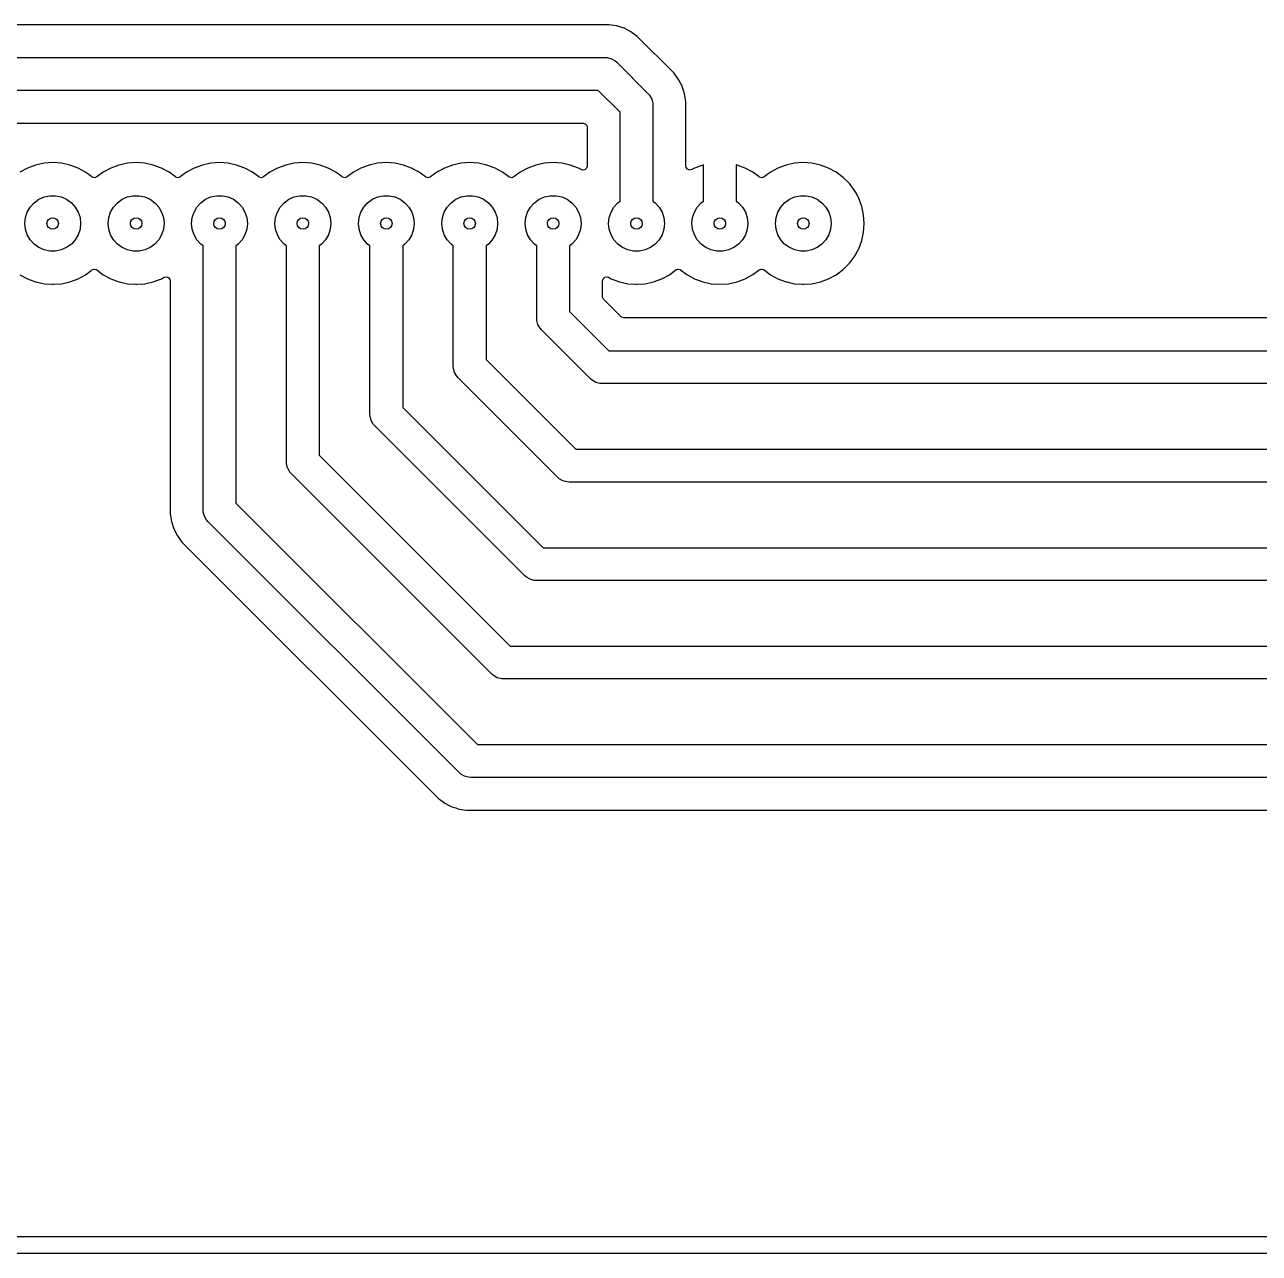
# Model space of a CAD drawing. Extents: x 50 to 210, y -150 to -70.
# Drawn here: x 115.39 to 152.99, y -150 to -112.56 of the extents above; entities that cross this region are included whole.
import ezdxf

# ---------------------------------------------------------------- set-up
doc = ezdxf.new("R2010")
doc.units = 0
doc.layers.add('BLACK', color=7, linetype='CONTINUOUS')

msp = doc.modelspace()

# ---------------------------------------------------------------- linework, layer by layer
at = {"layer": 'BLACK', "linetype": 'CONTINUOUS'}
for p, q in [((133.182092, -112.5635), (85.479157, -112.5635)), ((133.182097, -112.5635), (133.182092, -112.5635)), ((133.415368, -112.600446), (133.182097, -112.5635)), ((133.639996, -112.673433), (133.415368, -112.600446)), ((133.776424, -112.742947), (133.639996, -112.673433)), ((133.850434, -112.780657), (133.776424, -112.742947)), ((134.04151, -112.919483), (133.850434, -112.780657)), ((135.164517, -114.04249), (134.04151, -112.919483)), ((85.015862, -113.564), (133.064, -113.564)), ((133.064, -113.564), (133.129248, -113.568277)), ((133.129248, -113.568277), (133.129263, -113.568277)), ((133.129263, -113.568277), (133.255342, -113.60206)), ((133.255342, -113.60206), (133.368381, -113.667323)), ((133.368381, -113.667323), (133.368396, -113.667338)), ((133.368396, -113.667338), (133.417553, -113.710447)), ((133.417553, -113.710447), (134.373553, -114.666446)), ((135.303343, -114.233566), (135.164517, -114.04249)), ((135.406027, -114.435096), (135.303343, -114.233566)), ((132.856894, -114.564), (85.015862, -114.564)), ((133.52, -115.227106), (132.856894, -114.564)), ((134.373553, -114.666446), (134.416668, -114.71561)), ((135.410569, -114.44401), (135.406027, -114.435096)), ((135.461513, -114.600801), (135.410569, -114.44401)), ((135.474247, -114.639992), (135.461513, -114.600801)), ((135.483553, -114.668632), (135.474247, -114.639992)), ((135.483553, -114.668635), (135.483553, -114.668632)), ((135.5205, -114.901902), (135.483553, -114.668635)), ((134.416668, -114.71561), (134.416677, -114.715619)), ((134.416677, -114.715619), (134.48194, -114.828658)), ((134.48194, -114.828658), (134.515723, -114.954737)), ((134.515723, -114.954737), (134.515723, -114.954752)), ((134.515723, -114.954752), (134.52, -115.02)), ((134.52, -115.02), (134.52, -117.938368)), ((135.5205, -116.870786), (135.5205, -114.901902)), ((133.52, -117.938368), (133.52, -115.227106)), ((86.295499, -115.5645), (132.391111, -115.5645)), ((132.391111, -115.5645), (132.45815, -115.584185)), ((132.45815, -115.584185), (132.478792, -115.600819)), ((132.478792, -115.600819), (132.483181, -115.605208)), ((132.483181, -115.605208), (132.516666, -115.666531)), ((132.516666, -115.666531), (132.5195, -115.692889)), ((132.5195, -115.692889), (132.5195, -116.870216)), ((115.469305, -116.932428), (115.236994, -117.05928)), ((115.469309, -116.932426), (115.469305, -116.932428)), ((115.717326, -116.839921), (115.469309, -116.932426)), ((115.975965, -116.783658), (115.717326, -116.839921)), ((115.975972, -116.783657), (115.975965, -116.783658)), ((116.239999, -116.764773), (115.975972, -116.783657)), ((116.240001, -116.764773), (116.239999, -116.764773)), ((116.504027, -116.783657), (116.240001, -116.764773)), ((116.504034, -116.783658), (116.504027, -116.783657)), ((116.762673, -116.839921), (116.504034, -116.783658)), ((117.01069, -116.932426), (116.762673, -116.839921)), ((117.010694, -116.932428), (117.01069, -116.932426)), ((117.243005, -117.05928), (117.010694, -116.932428)), ((118.009305, -116.932428), (117.776994, -117.05928)), ((118.009309, -116.932426), (118.009305, -116.932428)), ((118.257326, -116.839921), (118.009309, -116.932426)), ((118.515965, -116.783658), (118.257326, -116.839921)), ((118.515972, -116.783657), (118.515965, -116.783658)), ((118.779999, -116.764773), (118.515972, -116.783657)), ((118.780001, -116.764773), (118.779999, -116.764773)), ((119.044027, -116.783657), (118.780001, -116.764773)), ((119.044034, -116.783658), (119.044027, -116.783657)), ((119.302673, -116.839921), (119.044034, -116.783658)), ((119.55069, -116.932426), (119.302673, -116.839921)), ((119.550694, -116.932428), (119.55069, -116.932426)), ((119.783005, -117.05928), (119.550694, -116.932428)), ((120.549305, -116.932428), (120.316994, -117.05928)), ((120.549309, -116.932426), (120.549305, -116.932428)), ((120.797326, -116.839921), (120.549309, -116.932426)), ((121.055965, -116.783658), (120.797326, -116.839921)), ((121.055972, -116.783657), (121.055965, -116.783658)), ((121.319999, -116.764773), (121.055972, -116.783657)), ((121.320001, -116.764773), (121.319999, -116.764773)), ((121.584027, -116.783657), (121.320001, -116.764773)), ((121.584034, -116.783658), (121.584027, -116.783657)), ((121.842673, -116.839921), (121.584034, -116.783658)), ((122.09069, -116.932426), (121.842673, -116.839921)), ((122.090694, -116.932428), (122.09069, -116.932426)), ((122.323005, -117.05928), (122.090694, -116.932428)), ((123.089305, -116.932428), (122.856994, -117.05928)), ((123.089309, -116.932426), (123.089305, -116.932428)), ((123.337326, -116.839921), (123.089309, -116.932426)), ((123.595965, -116.783658), (123.337326, -116.839921)), ((123.595972, -116.783657), (123.595965, -116.783658)), ((123.859999, -116.764773), (123.595972, -116.783657)), ((123.860001, -116.764773), (123.859999, -116.764773)), ((124.124027, -116.783657), (123.860001, -116.764773)), ((124.124034, -116.783658), (124.124027, -116.783657)), ((124.382673, -116.839921), (124.124034, -116.783658)), ((124.63069, -116.932426), (124.382673, -116.839921)), ((124.630694, -116.932428), (124.63069, -116.932426)), ((124.863005, -117.05928), (124.630694, -116.932428)), ((125.629305, -116.932428), (125.396994, -117.05928)), ((125.629309, -116.932426), (125.629305, -116.932428)), ((125.877326, -116.839921), (125.629309, -116.932426)), ((126.135965, -116.783658), (125.877326, -116.839921)), ((126.135972, -116.783657), (126.135965, -116.783658)), ((126.399999, -116.764773), (126.135972, -116.783657)), ((126.400001, -116.764773), (126.399999, -116.764773)), ((126.664027, -116.783657), (126.400001, -116.764773)), ((126.664034, -116.783658), (126.664027, -116.783657)), ((126.922673, -116.839921), (126.664034, -116.783658)), ((127.17069, -116.932426), (126.922673, -116.839921)), ((127.170694, -116.932428), (127.17069, -116.932426)), ((127.403005, -117.05928), (127.170694, -116.932428)), ((128.169305, -116.932428), (127.936994, -117.05928)), ((128.169309, -116.932426), (128.169305, -116.932428)), ((128.417326, -116.839921), (128.169309, -116.932426)), ((128.675965, -116.783658), (128.417326, -116.839921)), ((128.675972, -116.783657), (128.675965, -116.783658)), ((128.939999, -116.764773), (128.675972, -116.783657)), ((128.940001, -116.764773), (128.939999, -116.764773)), ((129.204027, -116.783657), (128.940001, -116.764773)), ((129.204034, -116.783658), (129.204027, -116.783657)), ((129.462673, -116.839921), (129.204034, -116.783658)), ((129.71069, -116.932426), (129.462673, -116.839921)), ((129.710694, -116.932428), (129.71069, -116.932426)), ((129.943005, -117.05928), (129.710694, -116.932428)), ((130.709305, -116.932428), (130.476994, -117.05928)), ((130.709309, -116.932426), (130.709305, -116.932428)), ((130.957326, -116.839921), (130.709309, -116.932426)), ((131.215965, -116.783658), (130.957326, -116.839921)), ((131.215972, -116.783657), (131.215965, -116.783658)), ((131.479999, -116.764773), (131.215972, -116.783657)), ((131.480001, -116.764773), (131.479999, -116.764773)), ((131.744027, -116.783657), (131.480001, -116.764773)), ((131.744034, -116.783658), (131.744027, -116.783657)), ((132.002673, -116.839921), (131.744034, -116.783658)), ((132.25069, -116.932426), (132.002673, -116.839921)), ((132.336074, -116.979049), (132.25069, -116.932426)), ((132.499815, -116.937255), (132.447011, -116.98301)), ((132.5195, -116.870216), (132.499815, -116.937255)), ((135.528318, -116.914119), (135.5205, -116.870786)), ((135.570189, -116.970053), (135.528318, -116.914119)), ((135.789512, -116.932884), (135.703927, -116.979618)), ((136.037471, -116.8404), (135.789512, -116.932884)), ((136.06, -116.835499), (136.037471, -116.8404)), ((136.06, -117.938368), (136.06, -116.835499)), ((137.082528, -116.8404), (137.06, -116.835499)), ((137.06, -116.835499), (137.06, -117.938368)), ((137.330487, -116.932884), (137.082528, -116.8404)), ((137.562735, -117.059701), (137.330486, -116.932884)), ((137.330486, -116.932884), (137.330487, -116.932884)), ((138.329305, -116.932428), (138.096994, -117.05928)), ((138.329309, -116.932426), (138.329305, -116.932428)), ((138.577326, -116.839921), (138.329309, -116.932426)), ((138.835965, -116.783658), (138.577326, -116.839921)), ((138.835972, -116.783657), (138.835965, -116.783658)), ((139.099999, -116.764773), (138.835972, -116.783657)), ((139.100001, -116.764773), (139.099999, -116.764773)), ((139.364027, -116.783657), (139.100001, -116.764773)), ((139.364034, -116.783658), (139.364027, -116.783657)), ((139.622673, -116.839921), (139.364034, -116.783658)), ((139.87069, -116.932426), (139.622673, -116.839921)), ((139.870694, -116.932428), (139.87069, -116.932426)), ((140.103005, -117.05928), (139.870694, -116.932428)), ((117.243013, -117.059285), (117.243005, -117.05928)), ((117.43569, -117.20352), (117.243013, -117.059285)), ((117.450573, -117.213085), (117.43569, -117.20352)), ((117.518845, -117.227937), (117.450573, -117.213085)), ((117.58431, -117.20352), (117.518845, -117.227937)), ((117.776986, -117.059285), (117.58431, -117.20352)), ((117.776994, -117.05928), (117.776986, -117.059285)), ((119.783013, -117.059285), (119.783005, -117.05928)), ((119.97569, -117.20352), (119.783013, -117.059285)), ((119.990573, -117.213085), (119.97569, -117.20352)), ((120.058845, -117.227937), (119.990573, -117.213085)), ((120.12431, -117.20352), (120.058845, -117.227937)), ((120.316986, -117.059285), (120.12431, -117.20352)), ((120.316994, -117.05928), (120.316986, -117.059285)), ((122.323013, -117.059285), (122.323005, -117.05928)), ((122.51569, -117.20352), (122.323013, -117.059285)), ((122.530573, -117.213085), (122.51569, -117.20352)), ((122.598845, -117.227937), (122.530573, -117.213085)), ((122.66431, -117.20352), (122.598845, -117.227937)), ((122.856986, -117.059285), (122.66431, -117.20352)), ((122.856994, -117.05928), (122.856986, -117.059285)), ((124.863013, -117.059285), (124.863005, -117.05928)), ((125.05569, -117.20352), (124.863013, -117.059285)), ((125.070573, -117.213085), (125.05569, -117.20352)), ((125.138845, -117.227937), (125.070573, -117.213085)), ((125.20431, -117.20352), (125.138845, -117.227937)), ((125.396986, -117.059285), (125.20431, -117.20352)), ((125.396994, -117.05928), (125.396986, -117.059285)), ((127.403013, -117.059285), (127.403005, -117.05928)), ((127.59569, -117.20352), (127.403013, -117.059285)), ((127.610573, -117.213085), (127.59569, -117.20352)), ((127.678845, -117.227937), (127.610573, -117.213085)), ((127.74431, -117.20352), (127.678845, -117.227937)), ((127.936986, -117.059285), (127.74431, -117.20352)), ((127.936994, -117.05928), (127.936986, -117.059285)), ((129.943013, -117.059285), (129.943005, -117.05928)), ((130.13569, -117.20352), (129.943013, -117.059285)), ((130.150573, -117.213085), (130.13569, -117.20352)), ((130.218845, -117.227937), (130.150573, -117.213085)), ((130.28431, -117.20352), (130.218845, -117.227937)), ((130.476986, -117.059285), (130.28431, -117.20352)), ((130.476994, -117.05928), (130.476986, -117.059285)), ((132.377853, -116.992954), (132.336074, -116.979049)), ((132.447011, -116.98301), (132.377853, -116.992954)), ((135.635654, -116.99447), (135.570189, -116.970053)), ((135.703927, -116.979618), (135.635654, -116.99447)), ((137.562736, -117.059702), (137.562735, -117.059701)), ((137.755272, -117.203833), (137.562736, -117.059702)), ((137.770156, -117.213398), (137.755272, -117.203833)), ((137.838429, -117.22825), (137.770156, -117.213398)), ((137.903893, -117.203833), (137.838429, -117.22825)), ((138.096986, -117.059285), (137.903893, -117.203833)), ((138.096994, -117.05928), (138.096986, -117.059285)), ((140.103013, -117.059285), (140.103005, -117.05928)), ((140.314907, -117.217906), (140.103013, -117.059285)), ((140.314925, -117.217922), (140.314907, -117.217906)), ((140.502077, -117.405074), (140.314925, -117.217922)), ((140.502093, -117.405092), (140.502077, -117.405074)), ((140.660714, -117.616986), (140.502093, -117.405092)), ((140.660719, -117.616994), (140.660714, -117.616986)), ((140.695895, -117.681415), (140.660719, -117.616994)), ((140.787574, -117.849311), (140.695895, -117.681415)), ((115.552336, -118.120383), (115.671239, -117.988327)), ((115.671239, -117.988327), (115.815, -117.883878)), ((115.815, -117.883878), (115.977336, -117.811602)), ((115.977336, -117.811602), (116.151151, -117.774656)), ((116.151151, -117.774656), (116.328849, -117.774656)), ((116.328849, -117.774656), (116.502664, -117.811602)), ((116.502664, -117.811602), (116.665, -117.883878)), ((116.665, -117.883878), (116.808761, -117.988327)), ((116.808761, -117.988327), (116.927664, -118.120383)), ((118.092336, -118.120383), (118.211239, -117.988327)), ((118.211239, -117.988327), (118.355, -117.883878)), ((118.355, -117.883878), (118.517336, -117.811602)), ((118.517336, -117.811602), (118.691151, -117.774656)), ((118.691151, -117.774656), (118.868849, -117.774656)), ((118.868849, -117.774656), (119.042664, -117.811602)), ((119.042664, -117.811602), (119.205, -117.883878)), ((119.205, -117.883878), (119.348761, -117.988327)), ((119.348761, -117.988327), (119.467664, -118.120383)), ((120.632336, -118.120383), (120.751239, -117.988327)), ((120.751239, -117.988327), (120.895, -117.883878)), ((120.895, -117.883878), (121.057336, -117.811602)), ((121.057336, -117.811602), (121.231151, -117.774656)), ((121.231151, -117.774656), (121.408849, -117.774656)), ((121.408849, -117.774656), (121.582664, -117.811602)), ((121.582664, -117.811602), (121.745, -117.883878)), ((121.745, -117.883878), (121.888761, -117.988327)), ((121.888761, -117.988327), (122.007664, -118.120383)), ((123.172336, -118.120383), (123.291239, -117.988327)), ((123.291239, -117.988327), (123.435, -117.883878)), ((123.435, -117.883878), (123.597336, -117.811602)), ((123.597336, -117.811602), (123.771151, -117.774656)), ((123.771151, -117.774656), (123.948849, -117.774656)), ((123.948849, -117.774656), (124.122664, -117.811602)), ((124.122664, -117.811602), (124.285, -117.883878)), ((124.285, -117.883878), (124.428761, -117.988327)), ((124.428761, -117.988327), (124.547664, -118.120383)), ((125.712336, -118.120383), (125.831239, -117.988327)), ((125.831239, -117.988327), (125.975, -117.883878)), ((125.975, -117.883878), (126.137336, -117.811602)), ((126.137336, -117.811602), (126.311151, -117.774656)), ((126.311151, -117.774656), (126.488849, -117.774656)), ((126.488849, -117.774656), (126.662664, -117.811602)), ((126.662664, -117.811602), (126.825, -117.883878)), ((126.825, -117.883878), (126.968761, -117.988327)), ((126.968761, -117.988327), (127.087664, -118.120383)), ((128.252336, -118.120383), (128.371239, -117.988327)), ((128.371239, -117.988327), (128.515, -117.883878)), ((128.515, -117.883878), (128.677336, -117.811602)), ((128.677336, -117.811602), (128.851151, -117.774656)), ((128.851151, -117.774656), (129.028849, -117.774656)), ((129.028849, -117.774656), (129.202664, -117.811602)), ((129.202664, -117.811602), (129.365, -117.883878)), ((129.365, -117.883878), (129.508761, -117.988327)), ((129.508761, -117.988327), (129.627664, -118.120383)), ((130.792336, -118.120383), (130.911239, -117.988327)), ((130.911239, -117.988327), (131.055, -117.883878)), ((131.055, -117.883878), (131.217336, -117.811602)), ((131.217336, -117.811602), (131.391151, -117.774656)), ((131.391151, -117.774656), (131.568849, -117.774656)), ((131.568849, -117.774656), (131.742664, -117.811602)), ((131.742664, -117.811602), (131.905, -117.883878)), ((131.905, -117.883878), (132.048761, -117.988327)), ((132.048761, -117.988327), (132.167664, -118.120383)), ((133.332336, -118.120383), (133.451239, -117.988327)), ((133.451239, -117.988327), (133.52, -117.938368)), ((134.52, -117.938368), (134.588761, -117.988327)), ((134.588761, -117.988327), (134.707664, -118.120383)), ((135.872336, -118.120383), (135.991239, -117.988327)), ((135.991239, -117.988327), (136.06, -117.938368)), ((137.06, -117.938368), (137.128761, -117.988327)), ((137.128761, -117.988327), (137.247664, -118.120383)), ((138.412336, -118.120383), (138.531239, -117.988327)), ((138.531239, -117.988327), (138.675, -117.883878)), ((138.675, -117.883878), (138.837336, -117.811602)), ((138.837336, -117.811602), (139.011151, -117.774656)), ((139.011151, -117.774656), (139.188849, -117.774656)), ((139.188849, -117.774656), (139.362664, -117.811602)), ((139.362664, -117.811602), (139.525, -117.883878)), ((139.525, -117.883878), (139.668761, -117.988327)), ((139.668761, -117.988327), (139.787664, -118.120383)), ((140.865189, -118.057407), (140.787574, -117.849311)), ((140.880078, -118.097326), (140.865189, -118.057407)), ((115.408575, -118.443275), (115.463486, -118.274274)), ((115.463486, -118.274274), (115.552336, -118.120383)), ((116.927664, -118.120383), (117.016514, -118.274274)), ((117.016514, -118.274274), (117.071425, -118.443275)), ((117.948575, -118.443275), (118.003486, -118.274274)), ((118.003486, -118.274274), (118.092336, -118.120383)), ((119.467664, -118.120383), (119.556514, -118.274274)), ((119.556514, -118.274274), (119.611425, -118.443275)), ((120.488575, -118.443275), (120.543486, -118.274274)), ((120.543486, -118.274274), (120.632336, -118.120383)), ((122.007664, -118.120383), (122.096514, -118.274274)), ((122.096514, -118.274274), (122.151425, -118.443275)), ((123.028575, -118.443275), (123.083486, -118.274274)), ((123.083486, -118.274274), (123.172336, -118.120383)), ((124.547664, -118.120383), (124.636514, -118.274274)), ((124.636514, -118.274274), (124.691425, -118.443275)), ((125.568575, -118.443275), (125.623486, -118.274274)), ((125.623486, -118.274274), (125.712336, -118.120383)), ((127.087664, -118.120383), (127.176514, -118.274274)), ((127.176514, -118.274274), (127.231425, -118.443275)), ((128.108575, -118.443275), (128.163486, -118.274274)), ((128.163486, -118.274274), (128.252336, -118.120383)), ((129.627664, -118.120383), (129.716514, -118.274274)), ((129.716514, -118.274274), (129.771425, -118.443275)), ((130.648575, -118.443275), (130.703486, -118.274274)), ((130.703486, -118.274274), (130.792336, -118.120383)), ((132.167664, -118.120383), (132.256514, -118.274274)), ((132.256514, -118.274274), (132.311425, -118.443275)), ((133.188575, -118.443275), (133.243486, -118.274274)), ((133.243486, -118.274274), (133.332336, -118.120383)), ((134.707664, -118.120383), (134.796514, -118.274274)), ((134.796514, -118.274274), (134.851425, -118.443275)), ((135.728575, -118.443275), (135.783486, -118.274274)), ((135.783486, -118.274274), (135.872336, -118.120383)), ((137.247664, -118.120383), (137.336514, -118.274274)), ((137.336514, -118.274274), (137.391425, -118.443275)), ((138.268575, -118.443275), (138.323486, -118.274274)), ((138.323486, -118.274274), (138.412336, -118.120383)), ((139.787664, -118.120383), (139.876514, -118.274274)), ((139.876514, -118.274274), (139.931425, -118.443275)), ((140.892423, -118.154075), (140.880078, -118.097326)), ((140.936343, -118.355974), (140.892423, -118.154075)), ((140.955227, -118.62), (140.936343, -118.355974)), ((115.39, -118.62), (115.408575, -118.443275)), ((115.408575, -118.796725), (115.39, -118.62)), ((115.463486, -118.965726), (115.408575, -118.796725)), ((117.071425, -118.796725), (117.016514, -118.965726)), ((117.071425, -118.443275), (117.09, -118.62)), ((117.09, -118.62), (117.071425, -118.796725)), ((117.93, -118.62), (117.948575, -118.443275)), ((117.948575, -118.796725), (117.93, -118.62)), ((118.003486, -118.965726), (117.948575, -118.796725)), ((119.611425, -118.796725), (119.556514, -118.965726)), ((119.611425, -118.443275), (119.63, -118.62)), ((119.63, -118.62), (119.611425, -118.796725)), ((120.47, -118.62), (120.488575, -118.443275)), ((120.488575, -118.796725), (120.47, -118.62)), ((120.543486, -118.965726), (120.488575, -118.796725)), ((122.151425, -118.796725), (122.096514, -118.965726)), ((122.151425, -118.443275), (122.17, -118.62)), ((122.17, -118.62), (122.151425, -118.796725)), ((123.01, -118.62), (123.028575, -118.443275)), ((123.028575, -118.796725), (123.01, -118.62)), ((123.083486, -118.965726), (123.028575, -118.796725)), ((124.691425, -118.796725), (124.636514, -118.965726)), ((124.691425, -118.443275), (124.71, -118.62)), ((124.71, -118.62), (124.691425, -118.796725)), ((125.55, -118.62), (125.568575, -118.443275)), ((125.568575, -118.796725), (125.55, -118.62)), ((125.623486, -118.965726), (125.568575, -118.796725)), ((127.231425, -118.796725), (127.176514, -118.965726)), ((127.231425, -118.443275), (127.25, -118.62)), ((127.25, -118.62), (127.231425, -118.796725)), ((128.09, -118.62), (128.108575, -118.443275)), ((128.108575, -118.796725), (128.09, -118.62)), ((128.163486, -118.965726), (128.108575, -118.796725)), ((129.771425, -118.796725), (129.716514, -118.965726)), ((129.771425, -118.443275), (129.79, -118.62)), ((129.79, -118.62), (129.771425, -118.796725)), ((130.63, -118.62), (130.648575, -118.443275)), ((130.648575, -118.796725), (130.63, -118.62)), ((130.703486, -118.965726), (130.648575, -118.796725)), ((132.311425, -118.796725), (132.256514, -118.965726)), ((132.311425, -118.443275), (132.33, -118.62)), ((132.33, -118.62), (132.311425, -118.796725)), ((133.17, -118.62), (133.188575, -118.443275)), ((133.188575, -118.796725), (133.17, -118.62)), ((133.243486, -118.965726), (133.188575, -118.796725)), ((134.851425, -118.796725), (134.796514, -118.965726)), ((134.851425, -118.443275), (134.87, -118.62)), ((134.87, -118.62), (134.851425, -118.796725)), ((135.71, -118.62), (135.728575, -118.443275)), ((135.728575, -118.796725), (135.71, -118.62)), ((135.783486, -118.965726), (135.728575, -118.796725)), ((137.391425, -118.796725), (137.336514, -118.965726)), ((137.391425, -118.443275), (137.41, -118.62)), ((137.41, -118.62), (137.391425, -118.796725)), ((138.25, -118.62), (138.268575, -118.443275)), ((138.268575, -118.796725), (138.25, -118.62)), ((138.323486, -118.965726), (138.268575, -118.796725)), ((139.931425, -118.796725), (139.876514, -118.965726)), ((139.931425, -118.443275), (139.95, -118.62)), ((139.95, -118.62), (139.931425, -118.796725)), ((140.936343, -118.884026), (140.955227, -118.62)), ((115.552336, -119.119617), (115.463486, -118.965726)), ((115.671239, -119.251673), (115.552336, -119.119617)), ((116.927664, -119.119617), (116.808761, -119.251673)), ((117.016514, -118.965726), (116.927664, -119.119617)), ((118.092336, -119.119617), (118.003486, -118.965726)), ((118.211239, -119.251673), (118.092336, -119.119617)), ((119.467664, -119.119617), (119.348761, -119.251673)), ((119.556514, -118.965726), (119.467664, -119.119617)), ((120.632336, -119.119617), (120.543486, -118.965726)), ((120.751239, -119.251673), (120.632336, -119.119617)), ((122.007664, -119.119617), (121.888761, -119.251673)), ((122.096514, -118.965726), (122.007664, -119.119617)), ((123.172336, -119.119617), (123.083486, -118.965726)), ((123.291239, -119.251673), (123.172336, -119.119617)), ((124.547664, -119.119617), (124.428761, -119.251673)), ((124.636514, -118.965726), (124.547664, -119.119617)), ((125.712336, -119.119617), (125.623486, -118.965726)), ((125.831239, -119.251673), (125.712336, -119.119617)), ((127.087664, -119.119617), (126.968761, -119.251673)), ((127.176514, -118.965726), (127.087664, -119.119617)), ((128.252336, -119.119617), (128.163486, -118.965726)), ((128.371239, -119.251673), (128.252336, -119.119617)), ((129.627664, -119.119617), (129.508761, -119.251673)), ((129.716514, -118.965726), (129.627664, -119.119617)), ((130.792336, -119.119617), (130.703486, -118.965726)), ((130.911239, -119.251673), (130.792336, -119.119617)), ((132.167664, -119.119617), (132.048761, -119.251673)), ((132.256514, -118.965726), (132.167664, -119.119617)), ((133.332336, -119.119617), (133.243486, -118.965726)), ((133.451239, -119.251673), (133.332336, -119.119617)), ((134.707664, -119.119617), (134.588761, -119.251673)), ((134.796514, -118.965726), (134.707664, -119.119617)), ((135.872336, -119.119617), (135.783486, -118.965726)), ((135.991239, -119.251673), (135.872336, -119.119617)), ((137.247664, -119.119617), (137.128761, -119.251673)), ((137.336514, -118.965726), (137.247664, -119.119617)), ((138.412336, -119.119617), (138.323486, -118.965726)), ((138.531239, -119.251673), (138.412336, -119.119617)), ((139.787664, -119.119617), (139.668761, -119.251673)), ((139.876514, -118.965726), (139.787664, -119.119617)), ((140.787574, -119.390689), (140.880077, -119.142678)), ((140.880077, -119.142678), (140.936343, -118.884026)), ((115.815, -119.356122), (115.671239, -119.251673)), ((115.977336, -119.428398), (115.815, -119.356122)), ((116.151151, -119.465344), (115.977336, -119.428398)), ((116.328849, -119.465344), (116.151151, -119.465344)), ((116.502664, -119.428398), (116.328849, -119.465344)), ((116.665, -119.356122), (116.502664, -119.428398)), ((116.808761, -119.251673), (116.665, -119.356122)), ((118.355, -119.356122), (118.211239, -119.251673)), ((118.517336, -119.428398), (118.355, -119.356122)), ((118.691151, -119.465344), (118.517336, -119.428398)), ((118.868849, -119.465344), (118.691151, -119.465344)), ((119.042664, -119.428398), (118.868849, -119.465344)), ((119.205, -119.356122), (119.042664, -119.428398)), ((119.348761, -119.251673), (119.205, -119.356122)), ((120.82, -119.301631), (120.751239, -119.251673)), ((120.82, -127.35), (120.82, -119.301631)), ((121.888761, -119.251673), (121.82, -119.301631)), ((121.82, -119.301631), (121.82, -127.142893)), ((123.36, -119.301631), (123.291239, -119.251673)), ((123.36, -125.89), (123.36, -119.301631)), ((124.428761, -119.251673), (124.36, -119.301631)), ((124.36, -119.301631), (124.36, -125.682894)), ((125.9, -119.301631), (125.831239, -119.251673)), ((125.9, -124.43), (125.9, -119.301631)), ((126.968761, -119.251673), (126.9, -119.301631)), ((126.9, -119.301631), (126.9, -124.222894)), ((128.44, -119.301631), (128.371239, -119.251673)), ((128.44, -122.97), (128.44, -119.301631)), ((129.508761, -119.251673), (129.44, -119.301631)), ((129.44, -119.301631), (129.44, -122.762894)), ((130.98, -119.301631), (130.911239, -119.251673)), ((130.98, -121.51), (130.98, -119.301631)), ((132.048761, -119.251673), (131.98, -119.301631)), ((131.98, -119.301631), (131.98, -121.302893)), ((133.595, -119.356122), (133.451239, -119.251673)), ((133.757336, -119.428398), (133.595, -119.356122)), ((133.931151, -119.465344), (133.757336, -119.428398)), ((134.108849, -119.465344), (133.931151, -119.465344)), ((134.282664, -119.428398), (134.108849, -119.465344)), ((134.445, -119.356122), (134.282664, -119.428398)), ((134.588761, -119.251673), (134.445, -119.356122)), ((136.135, -119.356122), (135.991239, -119.251673)), ((136.297336, -119.428398), (136.135, -119.356122)), ((136.471151, -119.465344), (136.297336, -119.428398)), ((136.648849, -119.465344), (136.471151, -119.465344)), ((136.822664, -119.428398), (136.648849, -119.465344)), ((136.985, -119.356122), (136.822664, -119.428398)), ((137.128761, -119.251673), (136.985, -119.356122)), ((138.675, -119.356122), (138.531239, -119.251673)), ((138.837336, -119.428398), (138.675, -119.356122)), ((139.011151, -119.465344), (138.837336, -119.428398)), ((139.188849, -119.465344), (139.011151, -119.465344)), ((139.362664, -119.428398), (139.188849, -119.465344)), ((139.525, -119.356122), (139.362664, -119.428398)), ((139.668761, -119.251673), (139.525, -119.356122)), ((140.660716, -119.623011), (140.787574, -119.390689)), ((140.314915, -120.022087), (140.502087, -119.834915)), ((140.502087, -119.834915), (140.660716, -119.623011)), ((115.236994, -120.180719), (115.469305, -120.307571)), ((115.469305, -120.307571), (115.469309, -120.307573)), ((115.469309, -120.307573), (115.469311, -120.307574)), ((115.469311, -120.307574), (115.717322, -120.400077)), ((116.762678, -120.400077), (117.010689, -120.307574)), ((117.010689, -120.307574), (117.243011, -120.180716)), ((117.243011, -120.180716), (117.40319, -120.060808)), ((117.40319, -120.060808), (117.43569, -120.036479)), ((117.43569, -120.036479), (117.501154, -120.012062)), ((117.501154, -120.012062), (117.569427, -120.026914)), ((117.569427, -120.026914), (117.58431, -120.036479)), ((117.58431, -120.036479), (117.776986, -120.180714)), ((117.776986, -120.180714), (117.776994, -120.180719)), ((117.776994, -120.180719), (118.009305, -120.307571)), ((118.009305, -120.307571), (118.009309, -120.307573)), ((118.009309, -120.307573), (118.009311, -120.307574)), ((118.009311, -120.307574), (118.257322, -120.400077)), ((119.302678, -120.400077), (119.550689, -120.307574)), ((119.550689, -120.307574), (119.636075, -120.260949)), ((119.636075, -120.260949), (119.704345, -120.246098)), ((119.704345, -120.246098), (119.769809, -120.270514)), ((119.769809, -120.270514), (119.811681, -120.326447)), ((132.9805, -120.369782), (133.000185, -120.302743)), ((133.000185, -120.302743), (133.052989, -120.256988)), ((133.052989, -120.256988), (133.122147, -120.247044)), ((133.122147, -120.247044), (133.163922, -120.260948)), ((133.163922, -120.260948), (133.249311, -120.307574)), ((133.249311, -120.307574), (133.497322, -120.400077)), ((134.542678, -120.400077), (134.790689, -120.307574)), ((134.790689, -120.307574), (135.023011, -120.180716)), ((135.023011, -120.180716), (135.216109, -120.036164)), ((135.216109, -120.036164), (135.281571, -120.011749)), ((135.281571, -120.011749), (135.349844, -120.026601)), ((135.349844, -120.026601), (135.364728, -120.036166)), ((135.364728, -120.036166), (135.557263, -120.180297)), ((135.557263, -120.180297), (135.557264, -120.180298)), ((135.557264, -120.180298), (135.789513, -120.307115)), ((135.789513, -120.307115), (135.789512, -120.307115)), ((135.789512, -120.307115), (136.037471, -120.399599)), ((137.082528, -120.399599), (137.330487, -120.307115)), ((137.330487, -120.307115), (137.562735, -120.180298)), ((137.562735, -120.180298), (137.562736, -120.180298)), ((137.562736, -120.180298), (137.755271, -120.036166)), ((137.755271, -120.036166), (137.820735, -120.011749)), ((137.820735, -120.011749), (137.889008, -120.0266)), ((137.889008, -120.0266), (137.903892, -120.036166)), ((137.903892, -120.036166), (138.096986, -120.180714)), ((138.096986, -120.180714), (138.096994, -120.180719)), ((138.096994, -120.180719), (138.329305, -120.307571)), ((138.329305, -120.307571), (138.329309, -120.307573)), ((138.329309, -120.307573), (138.329311, -120.307574)), ((138.329311, -120.307574), (138.577322, -120.400077)), ((139.622678, -120.400077), (139.870689, -120.307574)), ((139.870689, -120.307574), (140.103011, -120.180716)), ((140.103011, -120.180716), (140.314915, -120.022087)), ((115.717322, -120.400077), (115.717325, -120.400077)), ((115.717325, -120.400077), (115.717326, -120.400078)), ((115.717326, -120.400078), (115.734942, -120.40391)), ((115.734942, -120.40391), (115.975974, -120.456343)), ((115.975974, -120.456343), (116.21966, -120.473772)), ((116.21966, -120.473772), (116.239999, -120.475227)), ((116.239999, -120.475227), (116.24, -120.475227)), ((116.24, -120.475227), (116.240001, -120.475227)), ((116.240001, -120.475227), (116.258885, -120.473876)), ((116.258885, -120.473876), (116.504026, -120.456343)), ((116.504026, -120.456343), (116.762678, -120.400077)), ((118.257322, -120.400077), (118.257325, -120.400077)), ((118.257325, -120.400077), (118.257326, -120.400078)), ((118.257326, -120.400078), (118.274942, -120.40391)), ((118.274942, -120.40391), (118.515974, -120.456343)), ((118.515974, -120.456343), (118.75966, -120.473772)), ((118.75966, -120.473772), (118.779999, -120.475227)), ((118.779999, -120.475227), (118.78, -120.475227)), ((118.78, -120.475227), (118.780001, -120.475227)), ((118.780001, -120.475227), (118.798885, -120.473876)), ((118.798885, -120.473876), (119.044026, -120.456343)), ((119.044026, -120.456343), (119.302678, -120.400077)), ((119.811681, -120.326447), (119.8195, -120.369782)), ((119.8195, -120.369782), (119.8195, -127.468097)), ((132.9805, -120.837111), (132.9805, -120.369782)), ((133.497322, -120.400077), (133.497325, -120.400077)), ((133.497325, -120.400077), (133.497326, -120.400078)), ((133.497326, -120.400078), (133.514942, -120.40391)), ((133.514942, -120.40391), (133.755974, -120.456343)), ((133.755974, -120.456343), (133.99966, -120.473772)), ((133.99966, -120.473772), (134.019999, -120.475227)), ((134.019999, -120.475227), (134.02, -120.475227)), ((134.02, -120.475227), (134.020001, -120.475227)), ((134.020001, -120.475227), (134.038885, -120.473876)), ((134.038885, -120.473876), (134.284026, -120.456343)), ((134.284026, -120.456343), (134.542678, -120.400077)), ((136.037471, -120.399599), (136.296039, -120.455847)), ((136.296039, -120.455847), (136.559999, -120.474726)), ((136.559999, -120.474726), (136.560001, -120.474726)), ((136.560001, -120.474726), (136.82396, -120.455847)), ((136.82396, -120.455847), (137.082528, -120.399599)), ((138.577322, -120.400077), (138.577325, -120.400077)), ((138.577325, -120.400077), (138.577326, -120.400078)), ((138.577326, -120.400078), (138.594942, -120.40391)), ((138.594942, -120.40391), (138.835974, -120.456343)), ((138.835974, -120.456343), (139.07966, -120.473772)), ((139.07966, -120.473772), (139.099999, -120.475227)), ((139.099999, -120.475227), (139.1, -120.475227)), ((139.1, -120.475227), (139.100001, -120.475227)), ((139.100001, -120.475227), (139.118885, -120.473876)), ((139.118885, -120.473876), (139.364026, -120.456343)), ((139.364026, -120.456343), (139.622678, -120.400077)), ((132.983334, -120.863469), (132.9805, -120.837111)), ((133.016819, -120.924792), (132.983334, -120.863469)), ((133.555208, -121.463181), (133.016819, -120.924792)), ((131.98, -121.302893), (133.177107, -122.5)), ((130.984277, -121.575247), (130.98, -121.51)), ((130.984277, -121.575263), (130.984277, -121.575247)), ((131.01806, -121.701342), (130.984277, -121.575263)), ((131.083323, -121.814381), (131.01806, -121.701342)), ((131.083338, -121.814396), (131.083323, -121.814381)), ((131.126447, -121.863553), (131.083338, -121.814396)), ((133.57585, -121.479815), (133.555208, -121.463181)), ((133.642889, -121.4995), (133.57585, -121.479815)), ((161.327111, -121.4995), (133.642889, -121.4995)), ((132.616446, -123.353553), (131.126447, -121.863553)), ((133.177107, -122.5), (161.792894, -122.5)), ((129.44, -122.762894), (132.177106, -125.5)), ((128.444277, -123.035247), (128.44, -122.97)), ((128.444277, -123.035263), (128.444277, -123.035247)), ((128.452316, -123.065263), (128.444277, -123.035263)), ((128.47806, -123.161342), (128.452316, -123.065263)), ((128.543323, -123.274381), (128.47806, -123.161342)), ((128.543338, -123.274396), (128.543323, -123.274381)), ((128.586447, -123.323553), (128.543338, -123.274396)), ((131.616447, -126.353553), (128.586447, -123.323553)), ((132.66561, -123.396668), (132.616446, -123.353553)), ((132.665619, -123.396677), (132.66561, -123.396668)), ((132.778658, -123.46194), (132.665619, -123.396677)), ((132.904737, -123.495723), (132.778658, -123.46194)), ((132.904752, -123.495723), (132.904737, -123.495723)), ((132.97, -123.5), (132.904752, -123.495723)), ((162, -123.5), (132.97, -123.5)), ((125.904277, -124.495247), (125.9, -124.43)), ((126.9, -124.222894), (131.177106, -128.5)), ((125.904277, -124.495263), (125.904277, -124.495247)), ((125.93806, -124.621342), (125.904277, -124.495263)), ((126.003323, -124.734381), (125.93806, -124.621342)), ((126.003338, -124.734396), (126.003323, -124.734381)), ((126.046447, -124.783553), (126.003338, -124.734396)), ((130.616447, -129.353553), (126.046447, -124.783553)), ((132.177106, -125.5), (162.792894, -125.5)), ((123.364277, -125.955247), (123.36, -125.89)), ((123.364277, -125.955263), (123.364277, -125.955247)), ((123.393752, -126.065263), (123.364277, -125.955263)), ((124.36, -125.682894), (130.177106, -131.5)), ((123.39806, -126.081342), (123.393752, -126.065263)), ((123.463323, -126.194381), (123.39806, -126.081342)), ((123.463338, -126.194396), (123.463323, -126.194381)), ((123.506447, -126.243553), (123.463338, -126.194396)), ((129.616447, -132.353553), (123.506447, -126.243553)), ((131.66561, -126.396668), (131.616447, -126.353553)), ((131.665619, -126.396677), (131.66561, -126.396668)), ((131.778658, -126.46194), (131.665619, -126.396677)), ((131.904737, -126.495723), (131.778658, -126.46194)), ((131.904752, -126.495723), (131.904737, -126.495723)), ((131.97, -126.5), (131.904752, -126.495723)), ((163, -126.5), (131.97, -126.5)), ((120.824277, -127.415247), (120.82, -127.35)), ((120.824277, -127.415263), (120.824277, -127.415247)), ((120.85806, -127.541342), (120.824277, -127.415263)), ((121.82, -127.142893), (129.177107, -134.5)), ((119.8195, -127.468097), (119.856446, -127.701368)), ((119.856446, -127.701368), (119.929433, -127.925996)), ((120.923323, -127.654381), (120.85806, -127.541342)), ((120.923338, -127.654396), (120.923323, -127.654381)), ((120.966447, -127.703553), (120.923338, -127.654396)), ((128.616447, -135.353554), (120.966447, -127.703553)), ((119.929433, -127.925996), (120.036657, -128.136434)), ((120.036657, -128.136434), (120.175484, -128.327511)), ((120.175484, -128.327511), (120.175485, -128.327512)), ((120.175485, -128.327512), (127.992491, -136.144519)), ((131.177106, -128.5), (163.792894, -128.5)), ((130.665603, -129.396661), (130.616447, -129.353553)), ((130.665619, -129.396677), (130.665603, -129.396661)), ((130.778658, -129.46194), (130.665619, -129.396677)), ((130.904737, -129.495723), (130.778658, -129.46194)), ((130.904752, -129.495723), (130.904737, -129.495723)), ((130.97, -129.5), (130.904752, -129.495723)), ((164, -129.5), (130.97, -129.5)), ((130.177106, -131.5), (164.792894, -131.5)), ((129.665603, -132.396661), (129.616447, -132.353553)), ((129.665619, -132.396677), (129.665603, -132.396661)), ((129.778658, -132.46194), (129.665619, -132.396677)), ((129.904737, -132.495723), (129.778658, -132.46194)), ((129.904752, -132.495723), (129.904737, -132.495723)), ((129.97, -132.5), (129.904752, -132.495723)), ((165, -132.5), (129.97, -132.5)), ((129.177107, -134.5), (166, -134.5)), ((128.665603, -135.396661), (128.616447, -135.353554)), ((128.665619, -135.396677), (128.665603, -135.396661)), ((128.778658, -135.46194), (128.665619, -135.396677)), ((128.904737, -135.495723), (128.778658, -135.46194)), ((128.904752, -135.495723), (128.904737, -135.495723)), ((128.97, -135.5), (128.904752, -135.495723)), ((165.792894, -135.5), (128.97, -135.5)), ((127.992491, -136.144519), (127.992496, -136.144523)), ((127.992496, -136.144523), (128.102989, -136.2248)), ((128.102989, -136.2248), (128.183567, -136.283343)), ((128.183567, -136.283343), (128.317659, -136.351666)), ((128.317659, -136.351666), (128.394003, -136.390566)), ((128.394003, -136.390566), (128.394005, -136.390566)), ((128.394005, -136.390566), (128.394008, -136.390568)), ((128.394008, -136.390568), (128.514412, -136.429689)), ((128.514412, -136.429689), (128.618631, -136.463553)), ((128.618631, -136.463553), (128.851903, -136.5005)), ((128.851903, -136.5005), (128.851908, -136.5005)), ((128.851908, -136.5005), (129.088092, -136.5005)), ((129.088092, -136.5005), (165.327111, -136.5005)), ((203.893337, -149.4995), (56.106663, -149.4995)), ((50, -150), (210, -150))]:
    msp.add_line(p, q, dxfattribs=at)
at = {"layer": 'BLACK'}
for centre in [(116.24, -118.62), (116.24, -118.62), (118.78, -118.62), (118.78, -118.62), (121.32, -118.62), (121.32, -118.62), (123.86, -118.62), (123.86, -118.62), (126.4, -118.62), (126.4, -118.62), (128.94, -118.62), (128.94, -118.62), (131.48, -118.62), (131.48, -118.62), (134.02, -118.62), (134.02, -118.62), (136.56, -118.62), (136.56, -118.62), (139.1, -118.62), (139.1, -118.62)]:
    msp.add_circle(centre, 0.175, dxfattribs=at)

doc.saveas('drawing.dxf')
